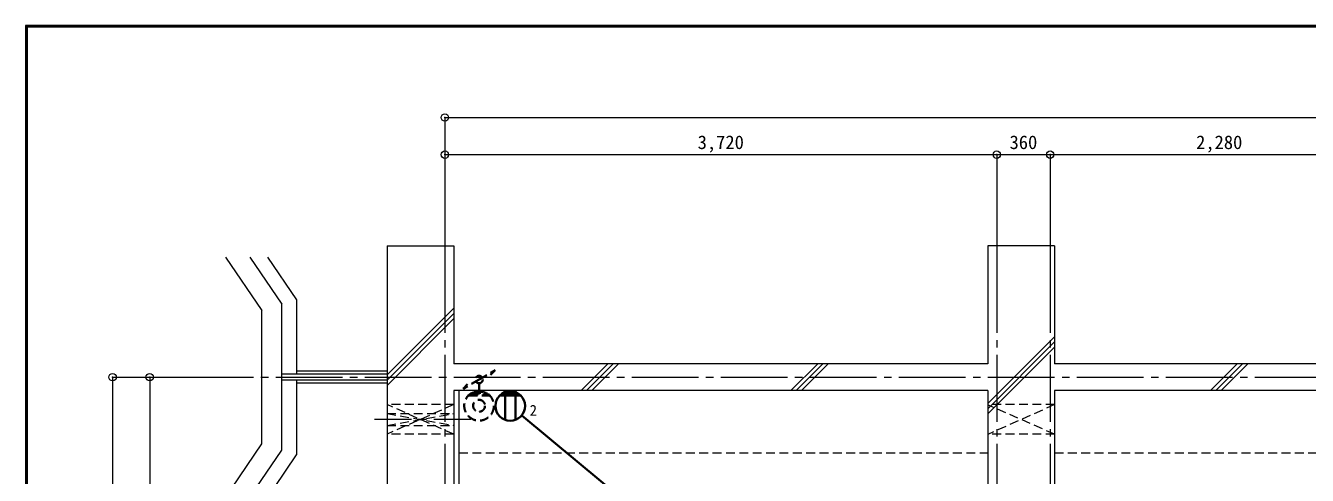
# Model space of a CAD drawing. Units: millimetres at full size, sheet at 1:50. Extents: x -9674 to 9699, y -6794 to 6791.
# Drawn here: x -9674 to -1034, y 3760 to 6791 of the extents above; entities that cross this region are included whole.
import ezdxf
from ezdxf.enums import TextEntityAlignment as Align

# ---------------------------------------------------------------- set-up
doc = ezdxf.new("R2010")
doc.units = ezdxf.units.MM
doc.header["$LTSCALE"] = 50
doc.header["$PDMODE"] = 32
doc.header["$PDSIZE"] = 50
for name, pattern in [('CHAIN1', [8, 5, -1, 1, -1]), ('CHAIN2', [12, 9, -1, 1, -1]), ('DASHED1', [1.8, 1.2, -0.6])]:
    doc.linetypes.add(name, pattern=pattern)
for name, color, linetype, lineweight in [('0-0_図面枠', 7, 'Continuous', 9), ('1-0_芯', 134, 'CHAIN2', 9), ('1-1_躯体', 134, 'Continuous', 9), ('1-6_ﾊﾞﾙｺﾆｰ・階段', 134, 'Continuous', 9), ('1-7_その他', 134, 'DASHED1', 9), ('1-8_ハッチ', 134, 'Continuous', 9), ('1-B_寸法', 134, 'Continuous', 9), ('1-C_梁', 134, 'DASHED1', 9), ('2-0_芯', 2, 'Continuous', 35), ('3-2', 3, 'DASHED1', 35)]:
    doc.layers.add(name, color=color, linetype=linetype, lineweight=lineweight)
doc.styles.add('ＭＳ ゴシック', font='')
doc.styles.get('ＭＳ ゴシック').set_extended_font_data('MS Gothic')

msp = doc.modelspace()

# ---------------------------------------------------------------- linework, layer by layer
at = {"layer": '0-0_図面枠'}
for p, q in [((-9673.92, 6791.43), (-9673.92, -6793.93)), ((-9672.16, 6789.66), (-9672.16, -6792.16)), ((9697.16, 6789.66), (-9672.16, 6789.66)), ((-9670.4, 6787.9), (-9670.4, -6790.4)), ((9695.4, 6787.9), (-9670.4, 6787.9)), ((-9668.64, -6788.64), (-9668.64, 6786.14)), ((-9668.64, 6786.14), (9693.64, 6786.14)), ((-9666.87, 6784.38), (-9666.87, -6786.88)), ((9691.87, 6784.38), (-9666.87, 6784.38)), ((-9665.11, 6782.61), (-9665.11, -6785.11)), ((9690.11, 6782.61), (-9665.11, 6782.61)), ((9688.35, 6780.85), (-9663.35, 6780.85)), ((-9663.35, 6780.85), (-9663.35, -6783.35))]:
    msp.add_line(p, q, dxfattribs=at)
msp.add_lwpolyline([(9698.92, -6793.93), (9698.92, 6791.43), (-9673.92, 6791.43)], dxfattribs=at)
at = {"layer": '1-0_芯'}
for p, q in [((-6847.69, 5172.07), (-6847.69, -3677.93)), ((-3127.69, 5172.07), (-3127.69, -3677.93)), ((-2767.69, 5172.07), (-2767.69, -3677.93)), ((-8587.69, 4422.07), (8317.31, 4422.07))]:
    msp.add_line(p, q, dxfattribs=at)
at = {"layer": '1-1_躯体'}
for p, q in [((-7237.69, 5307.07), (-6787.69, 5307.07)), ((-7237.69, 5307.07), (-7237.69, 3477.07)), ((-6787.69, 5307.07), (-6787.69, 4512.07)), ((-2737.69, 5307.07), (-3187.69, 5307.07)), ((-3187.69, 5307.07), (-3187.69, 4512.07)), ((-2737.69, 5307.07), (-2737.69, 4512.07)), ((-3187.69, 4512.07), (-6787.69, 4512.07)), ((1762.31, 4512.07), (-2737.69, 4512.07)), ((-3187.69, 4332.07), (-6787.69, 4332.07)), ((-6787.69, 4332.07), (-6787.69, 3512.07)), ((-3187.69, 4332.07), (-3187.69, 3537.07)), ((-2737.69, 4332.07), (-2737.69, 3537.07)), ((1762.31, 4332.07), (-2737.69, 4332.07))]:
    msp.add_line(p, q, dxfattribs=at)
at = {"layer": '1-6_ﾊﾞﾙｺﾆｰ・階段'}
for p, q in [((-8326.65, 5232.02), (-8082.69, 4872.07)), ((-8163.57, 5232.02), (-7947.69, 4913.5)), ((-8042.76, 5232.02), (-7847.69, 4944.2)), ((-7847.69, 4944.2), (-7847.69, 4442.07)), ((-8082.69, 3972.07), (-8082.69, 4872.07)), ((-7947.69, 3930.63), (-7947.69, 4913.5)), ((-7237.69, 4442.07), (-7947.69, 4442.07)), ((-7237.69, 4462.07), (-7847.69, 4462.07)), ((-7237.69, 4402.07), (-7947.69, 4402.07)), ((-7847.69, 4402.07), (-7847.69, 3899.93)), ((-7237.69, 4382.07), (-7847.69, 4382.07)), ((-8187.69, 3576.53), (-7947.69, 3930.63)), ((-8087.69, 3545.83), (-7847.69, 3899.93))]:
    msp.add_line(p, q, dxfattribs=at)
msp.add_lwpolyline([(-8387.69, 3372.07), (-8387.69, 3522.07), (-8082.69, 3972.07)], dxfattribs=at)
at = {"layer": '1-7_その他'}
for p, q in [((-6787.69, 4037.07), (-7237.69, 4237.44)), ((-6787.69, 4237.07), (-7237.69, 4038.23)), ((-6787.69, 4237.07), (-7237.69, 4237.07)), ((-2737.69, 4237.07), (-3187.69, 4036.69)), ((-2737.69, 4237.07), (-3187.69, 4237.07)), ((-2737.69, 4037.07), (-3187.69, 4235.9)), ((-7237.69, 4097.07), (-6787.69, 4177.07)), ((-7237.69, 4177.07), (-6787.69, 4097.07)), ((-7237.69, 4177.07), (-6787.69, 4177.07)), ((-7237.69, 4097.07), (-6787.69, 4097.07)), ((-6787.69, 4037.07), (-7237.69, 4037.07)), ((-2737.69, 4037.07), (-3187.69, 4037.07))]:
    msp.add_line(p, q, dxfattribs=at)
at = {"layer": '1-7_その他', "linetype": 'CHAIN1'}
msp.add_line((-6672.69, 4137.07), (-7337.69, 4137.07), dxfattribs=at)
at = {"layer": '1-8_ハッチ'}
for p, q in [((-7237.69, 4437.6), (-6787.69, 4887.6)), ((-7237.69, 4402.25), (-6787.69, 4852.25)), ((-7237.69, 4366.89), (-6787.69, 4816.89)), ((-3187.69, 4244.96), (-2737.69, 4694.96)), ((-3187.69, 4209.61), (-2737.69, 4659.61)), ((-3187.69, 4174.25), (-2737.69, 4624.25)), ((-5929.01, 4332.07), (-5749.01, 4512.07)), ((-5893.66, 4332.07), (-5713.66, 4512.07)), ((-5858.3, 4332.07), (-5678.3, 4512.07)), ((-4514.8, 4332.07), (-4334.8, 4512.07)), ((-4479.44, 4332.07), (-4299.44, 4512.07)), ((-4444.09, 4332.07), (-4264.09, 4512.07)), ((-1686.37, 4332.07), (-1506.37, 4512.07)), ((-1651.02, 4332.07), (-1471.02, 4512.07)), ((-1615.66, 4332.07), (-1435.66, 4512.07)), ((-6752.69, 4332.07), (-6752.69, 3502.07))]:
    msp.add_line(p, q, dxfattribs=at)
at = {"layer": '1-B_寸法'}
for p, q in [((-6847.69, 6172.07), (-6847.69, 5172.07)), ((-6847.69, 6172.07), (6652.31, 6172.07)), ((-6847.69, 5922.07), (-3127.69, 5922.07)), ((-3127.69, 5922.07), (-2767.69, 5922.07)), ((-3127.69, 5922.07), (-3127.69, 5172.07)), ((-2767.69, 5922.07), (-487.69, 5922.07)), ((-2767.69, 5922.07), (-2767.69, 5172.07)), ((-9087.69, 4422.07), (-9087.69, -2077.93)), ((-9087.69, 4422.07), (-8587.69, 4422.07)), ((-8837.69, 4422.07), (-8837.69, 1892.07))]:
    msp.add_line(p, q, dxfattribs=at)
for p in [(-6847.69, 6172.07), (-6847.69, 5922.07), (-3127.69, 5922.07), (-2767.69, 5922.07), (-9087.69, 4422.07), (-8837.69, 4422.07)]:
    msp.add_point(p, dxfattribs=at)
at = {"layer": '1-C_梁'}
for p, q in [((-6752.69, 3912.07), (-3187.69, 3912.07)), ((-2737.69, 3912.07), (-487.69, 3912.07))]:
    msp.add_line(p, q, dxfattribs=at)
at = {"layer": '2-0_芯'}
for p, q in [((-6441.95, 4321.7), (-6441.95, 4134.31)), ((-6382.63, 4325.02), (-6431.27, 4325.02)), ((-6371.95, 4321.7), (-6371.95, 4134.31)), ((-6335.54, 4298.02), (-6478.37, 4298.02)), ((-6338.61, 4301.02), (-6475.29, 4301.02)), ((-6345.64, 4307.02), (-6468.26, 4307.02)), ((-6354.27, 4313.02), (-6459.63, 4313.02)), ((-6365.49, 4319.02), (-6448.42, 4319.02)), ((-6329.94, 4164.19), (-4984.96, 3049.68))]:
    msp.add_line(p, q, dxfattribs=at)
msp.add_circle((-6406.95, 4228), 100.02, dxfattribs=at)
at = {"layer": '3-2'}
for p, q in [((-6617.41, 4406.4), (-6509.15, 4468.9)), ((-6509.15, 4468.9), (-6540.05, 4438)), ((-6617.41, 4406.4), (-6725.66, 4343.9)), ((-6725.66, 4343.9), (-6694.76, 4374.8)), ((-6651.53, 4323.45), (-6583.29, 4323.45)), ((-6617.41, 4329.45), (-6617.41, 4381.4)), ((-6688.82, 4299.45), (-6545.99, 4299.45)), ((-6682.4, 4305.45), (-6552.42, 4305.45)), ((-6674.64, 4311.45), (-6560.17, 4311.45)), ((-6664.91, 4317.45), (-6569.91, 4317.45))]:
    msp.add_line(p, q, dxfattribs=at)
for centre, radius in [((-6617.41, 4406.4), 25), ((-6617.41, 4229.45), 100), ((-6617.41, 4229.45), 40)]:
    msp.add_circle(centre, radius, dxfattribs=at)

# ---------------------------------------------------------------- texts
at = {"layer": '1-B_寸法', "style": 'ＭＳ ゴシック'}
for s, p in [('3,720', (-5143.94, 5932.07)), ('360', (-3041.44, 5932.07)), ('2,280', (-1783.94, 5932.07))]:
    msp.add_text(s, height=91.64, dxfattribs=at).set_placement(p, align=Align.BOTTOM_LEFT)
at = {"layer": '2-0_芯', "color": 7, "style": 'ＭＳ ゴシック'}
msp.add_text('2', height=73.31, dxfattribs=at).set_placement((-6276.39, 4140.18), align=Align.BOTTOM_LEFT)

doc.saveas('drawing.dxf')
